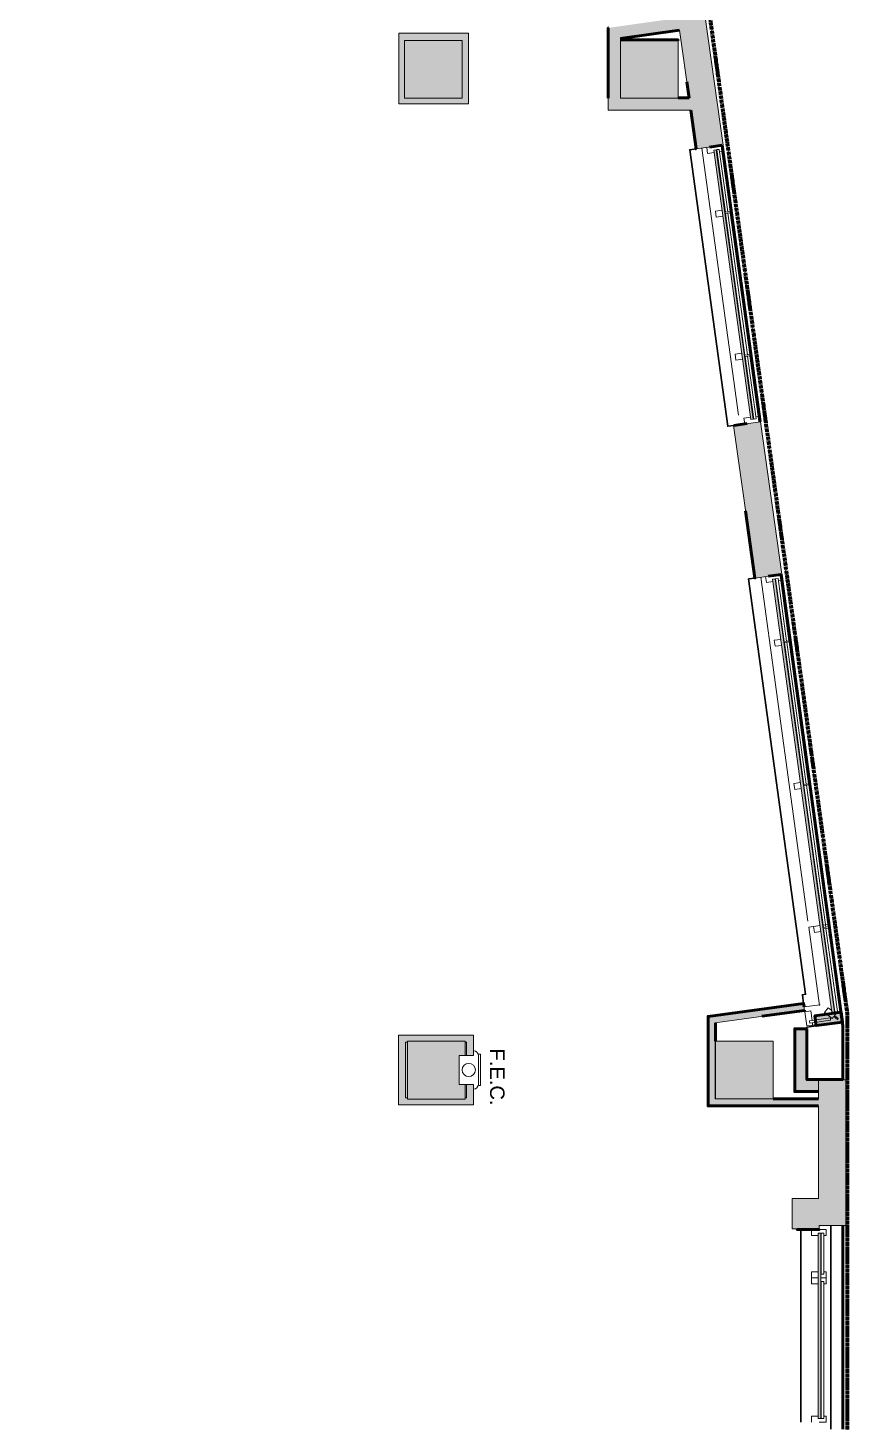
# Model space of a CAD drawing. Header units: inches. Extents: x 842 to 2180, y -10 to 1751.
# Drawn here: x 1840 to 2180, y 385 to 964 of the extents above; entities that cross this region are included whole.
import ezdxf

# ---------------------------------------------------------------- set-up
doc = ezdxf.new("R2010")
doc.units = ezdxf.units.IN
doc.header["$MEASUREMENT"] = 0
doc.linetypes.add('IMPORT-Orbis_BB$0$TI_Grid_E957150$0$PROPERTY _2_', pattern=[1.546875, 1.3125, -0.046875, 0.046875, -0.046875, 0.046875, -0.046875])
for name, color, linetype, lineweight in [('A-ANNO-NOTE', 131, 'Continuous', 13), ('A-GLAZ-CURT', 52, 'Continuous', 13), ('A-WALL-PATT', 111, 'Continuous', 13), ('I-WALL', 2, 'Continuous', 13), ('Orbis - Background_dwg', 8, 'Continuous', 9), ('Orbis_BB$0$A-Flor-Spcl', 7, 'Continuous', 9), ('Orbis_BB$0$A-Glaz-Assm', 250, 'Continuous', 20), ('Orbis_BB$0$A-Glaz-Assm-Blow', 10, 'Continuous', 13), ('Orbis_BB$0$A-Glaz-Assm-Glaz', 250, 'Continuous', 20), ('Orbis_BB$0$A-Wall-Exst', 7, 'Continuous', 9), ('Orbis_BB$0$TI_ARCH-02_E957150$0$A-Wall-Blow', 130, 'Continuous', 30), ('Orbis_BB$0$TI_Grid_E957150$0$C-Prop', 170, 'IMPORT-Orbis_BB$0$TI_Grid_E957150$0$PROPERTY _2_', 70), ('Orbis_BB$0$TI_Grid_E957150$0$S-02-COLS-CONC', 50, 'Continuous', 50), ('Orbis_BB$0$TI_Grid_E957150$0$S-04-COLS-CONC', 50, 'Continuous', 50), ('Orbis_BB$0$TI_Grid_E957150$0$S-05-COLS-CONC', 50, 'Continuous', 50), ('Orbis_BB$0$TI_Grid_E957150$0$S-06-COLS-CONC', 50, 'Continuous', 50), ('Orbis_BB$0$TI_Grid_E957150$0$S-07-COLS-CONC', 50, 'Continuous', 50), ('Orbis_BB$0$TI_Grid_E957150$0$S-08-COLS-CONC', 50, 'Continuous', 50), ('Orbis_BB$0$TI_Grid_E957150$0$S-09-COLS-CONC', 50, 'Continuous', 50), ('Orbis_BB$0$TI_Grid_E957150$0$S-11-COLS-CONC', 50, 'Continuous', 50), ('Orbis_BB$0$TI_Grid_E957150$0$S-12-COLS-CONC', 50, 'Continuous', 50), ('Orbis_BB$0$TI_Grid_E957150$0$S-12-COLS-CONC-PATT', 250, 'Continuous', 20), ('Orbis_BB$0$TI_Grid_E957150$0$S-P1-COLS-CONC', 50, 'Continuous', 50), ('Orbis_BB$0$TI_Grid_E957150$0$S-P2-WALL-CONC', 50, 'Continuous', 50), ('Orbis_BB$0$TI_Grid_E957150$0$S-P4-COLS-CONC', 50, 'Continuous', 50), ('Q-SPCQ', 91, 'Continuous', 13), ('S-COLS', 52, 'Continuous', 13)]:
    doc.layers.add(name, color=color, linetype=linetype, lineweight=lineweight)
doc.styles.add('Arial', font='arial.ttf', dxfattribs={"height": 6})

# ---------------------------------------------------------------- blocks, each defined once
blk = doc.blocks.new('Concrete-Rectangular-Column - 24 x 24-6914337-Level XX  DEMOLITION')
at = {"layer": 'S-COLS', "lineweight": 9}
blk.add_hatch(color=7, dxfattribs=at).paths.add_polyline_path([(-12, -9.46), (-12, -12), (-5.92, -12), (-5.92, -9.46), (6.08, -9.46), (6.08, -12), (12, -12), (12, 12), (-12, 12)], flags=0)
at = {"layer": 'S-COLS', "color": 8, "lineweight": 20}
for p, q in [((12, 12), (-12, 12)), ((-12, 12), (-12, -12)), ((12, -12), (12, 12)), ((-12, -12), (-5.92, -12)), ((6.08, -12), (12, -12))]:
    blk.add_line(p, q, dxfattribs=at)
blk = doc.blocks.new('Concrete-Rectangular-Column - 24 x 24-V1-Level XX  DEMOLITION')
at = {"layer": 'S-COLS', "lineweight": 9}
blk.add_hatch(color=7, dxfattribs=at).paths.add_polyline_path([(12, -12), (12, 12), (-12, 12), (-12, -12)], flags=0)
at = {"layer": 'S-COLS', "color": 8, "lineweight": 20}
for p, q in [((12, 12), (-12, 12)), ((-12, 12), (-12, -12)), ((12, -12), (12, 12)), ((-12, -12), (12, -12))]:
    blk.add_line(p, q, dxfattribs=at)
blk = doc.blocks.new('System Panel - Glazed-7329273-Level XX  DEMOLITION')
at = {"layer": 'A-GLAZ-CURT', "lineweight": 9}
blk.add_hatch(color=7, dxfattribs=at).paths.add_polyline_path([(56.5, -1.75), (56.5, -0.75), (-56.5, -0.75), (-56.5, -1.75), (-29.36, -1.75)], flags=0)
at = {"layer": 'A-GLAZ-CURT', "color": 8, "lineweight": 20}
for p, q in [((56.5, -0.75), (-56.5, -0.75)), ((-56.5, -0.75), (-56.5, -1.75)), ((-56.5, -1.75), (56.5, -1.75)), ((56.5, -1.75), (56.5, -0.75))]:
    blk.add_line(p, q, dxfattribs=at)
blk = doc.blocks.new('System Panel - Glazed-7329274-Level XX  DEMOLITION')
at = {"layer": 'A-GLAZ-CURT', "lineweight": 9}
blk.add_hatch(color=7, dxfattribs=at).paths.add_polyline_path([(90.81, -1.75), (90.81, -0.75), (-90.81, -0.75), (-90.81, -1.75), (1.22, -1.75)], flags=0)
at = {"layer": 'A-GLAZ-CURT', "color": 8, "lineweight": 20}
for p, q in [((90.81, -0.75), (-90.81, -0.75)), ((-90.81, -0.75), (-90.81, -1.75)), ((-90.81, -1.75), (90.81, -1.75)), ((90.81, -1.75), (90.81, -0.75))]:
    blk.add_line(p, q, dxfattribs=at)
blk = doc.blocks.new('System Panel - Glazed-7329275-Level XX  DEMOLITION')
at = {"layer": 'A-GLAZ-CURT', "lineweight": 9}
blk.add_hatch(color=7, dxfattribs=at).paths.add_polyline_path([(38.5, -1.375), (38.5, -0.75), (-38.5, -0.75), (-38.5, -1.75), (38.5, -1.75)], flags=0)
at = {"layer": 'A-GLAZ-CURT', "color": 8, "lineweight": 20}
for p, q in [((38.5, -0.75), (-38.5, -0.75)), ((-38.5, -0.75), (-38.5, -1.75)), ((-38.5, -1.75), (38.5, -1.75)), ((38.5, -1.75), (38.5, -0.75))]:
    blk.add_line(p, q, dxfattribs=at)
blk = doc.blocks.new('A-Recessed_Fire_Extinguisher_Cabinet - A-Recessed_Fire_Extinguisher_Cabinet-7329192-Level XX  DEMOLITION')
at = {"layer": 'Q-SPCQ', "lineweight": 9}
for p, q in [((6, 46.9375), (-6, 46.9375)), ((-8, 44.9375), (-6, 44.9375)), ((-6, 44.9375), (-6, 38.9375)), ((6, 38.9375), (6, 44.9375)), ((6, 44.9375), (8, 44.9375)), ((-6, 38.9375), (6, 38.9375))]:
    blk.add_line(p, q, dxfattribs=at)
for centre, radius, start, end in [((-6, 44.9375), 2, 90, 180), ((6, 44.9375), 2, 360, 90), ((0, 42.9375), 2.75, 0, 180), ((0, 42.9375), 2.75, 180, 360)]:
    blk.add_arc(centre, radius, start, end, dxfattribs=at)
blk = doc.blocks.new('Orbis - Background_dwg__U32-7347713-Level XX  DEMOLITION')
at = {"layer": 'Orbis_BB$0$TI_Grid_E957150$0$S-12-COLS-CONC-PATT', "lineweight": 50}
blk.add_hatch(color=50, dxfattribs=at).paths.add_polyline_path([(12816.95, 1764.71), (12818.16, 1764.71), (12818.16, 1764.91), (12794.27, 1764.89), (12794.27, 1764.71), (12808.59, 1764.71)], flags=0)
at = {"layer": 'Orbis_BB$0$TI_Grid_E957150$0$S-12-COLS-CONC', "flags": 128}
blk.add_lwpolyline([(12794.27, 1764.91), (12818.16, 1764.91), (12818.16, 1764.71)], dxfattribs=at)
blk = doc.blocks.new('Orbis - Background_dwg__U47-7347728-Level XX  DEMOLITION')
at = {"layer": 'Orbis_BB$0$TI_Grid_E957150$0$S-12-COLS-CONC-PATT', "lineweight": 50}
blk.add_hatch(color=50, dxfattribs=at).paths.add_polyline_path([(12704.97, 1325.28), (12705.76, 1326.07), (12705.76, 1348.47), (12704.97, 1348.47)], flags=0)
blk = doc.blocks.new('Orbis - Background_dwg_Orbis_BB-7347761-Level XX  DEMOLITION')
at = {"layer": 'Orbis_BB$0$A-Wall-Exst'}
h = blk.add_hatch(color=256, dxfattribs=at)
h.paths.add_polyline_path([(12825.64, 1719.65), (12825.73, 1719.67), (12823.48, 1735.4), (12825.43, 1721.14)], flags=0)
h.paths.add_polyline_path([(12801.21, 1897.99), (12801.3, 1898), (12797.38, 1925.91), (12800.49, 1903.21)], flags=0)
h.paths.add_polyline_path([(12787.64, 2077.81), (12787.68, 2077.81), (12768.69, 2216.41), (12711.66, 2216.41), (12711.66, 2215.91), (12768.73, 2215.91), (12787.64, 2077.81)], flags=0)
h.paths.add_polyline_path([(12311.71, 2096.91), (12333.85, 2096.91), (12333.85, 2097.29), (12228.66, 2097.29), (12228.66, 2096.91), (12240.04, 2096.91)], flags=0)
h.paths.add_polyline_path([(12347.7, 2096.91), (12372.66, 2096.91), (12372.66, 2097.29), (12337.6, 2097.29), (12337.6, 2096.91)], flags=0)
h.paths.add_polyline_path([(12372.66, 2102.54), (12372.66, 2128.91), (12368.66, 2128.91), (12368.66, 2127.21), (12371.6, 2127.21), (12371.6, 2103.21), (12368.66, 2103.21), (12368.66, 2102.54), (12371.86, 2102.54)], flags=0)
h.paths.add_polyline_path([(12356.54, 2130.91), (12356.66, 2130.91), (12356.66, 2188.41), (12356.54, 2188.41), (12356.54, 2169.47)], flags=0)
h.paths.add_polyline_path([(12352.79, 2130.91), (12352.79, 2191.85), (12352.66, 2191.85), (12352.66, 2130.91)], flags=0)
h.paths.add_polyline_path([(12376.58, 2188.41), (12384.66, 2188.41), (12384.66, 2204.41), (12569.79, 2204.41), (12569.79, 2204.66), (12384.54, 2204.66), (12384.54, 2188.41), (12376.58, 2188.41)], flags=0)
h.paths.add_polyline_path([(11972.66, 2189.41), (11997.66, 2189.41), (11997.66, 2189.54), (11968.79, 2189.54), (11968.79, 2204.79), (11934.54, 2204.79), (11934.54, 2204.41), (11968.66, 2204.41), (11968.66, 2189.41), (11972.54, 2189.41)], flags=0)
h.paths.add_polyline_path([(12024.66, 2189.41), (12024.66, 2189.54), (12020.79, 2189.54), (12020.79, 2189.41), (12024.54, 2189.41)], flags=0)
h.paths.add_polyline_path([(12711.79, 2189.41), (12715.66, 2189.41), (12715.66, 2204.66), (12715.54, 2204.66), (12715.49, 2189.54), (12659.79, 2189.54), (12659.79, 2204.66), (12573.54, 2204.66), (12573.54, 2204.41), (12659.66, 2204.41), (12659.66, 2189.41), (12711.66, 2189.41)], flags=0)
h.paths.add_polyline_path([(12376.58, 2192.16), (12380.79, 2192.16), (12380.79, 2204.66), (12380.66, 2204.66), (12380.66, 2192.41), (12368.66, 2192.41), (12368.66, 2192.16), (12372.83, 2192.16)], flags=0)
h.paths.add_polyline_path([(12663.54, 2193.29), (12687.66, 2193.29), (12687.66, 2193.41), (12663.66, 2193.41), (12663.66, 2204.66), (12663.54, 2204.66), (12663.54, 2193.29)], flags=0)
h.paths.add_polyline_path([(12711.66, 2193.29), (12711.79, 2193.29), (12711.79, 2204.66), (12711.66, 2204.64), (12711.66, 2193.41)], flags=0)
h.paths.add_polyline_path([(11974.14, 2193.29), (11984.66, 2193.29), (11984.66, 2193.41), (11972.66, 2193.41), (11972.66, 2204.79), (11972.54, 2204.79), (11972.54, 2193.29), (11973.4, 2193.29)], flags=0)
h.paths.add_polyline_path([(11868.29, 2204.41), (11930.79, 2204.41), (11930.79, 2204.79), (11857.04, 2204.79), (11857.04, 2204.41), (11861.69, 2204.41)], flags=0)
h.paths.add_polyline_path([(11648.74, 2223.92), (11648.79, 2223.92), (11648.79, 2224.29), (11640.58, 2224.29), (11640.58, 2223.92), (11645.35, 2223.92)], flags=0)
h.paths.add_polyline_path([(11636.66, 2223.92), (11636.83, 2223.92), (11636.83, 2224.29), (11636.66, 2224.29)], flags=0)
h.paths.add_polyline_path([(11640.66, 2235.54), (11640.66, 2242.91), (11624.66, 2242.91), (11624.66, 2244.31), (11622.05, 2244.31), (11622.05, 2274.31), (11624.66, 2274.31), (11624.66, 2274.91), (11640.66, 2274.91), (11640.66, 2284.42), (11636.66, 2284.42), (11636.66, 2278.91), (11620.66, 2278.91), (11620.66, 2238.91), (11636.66, 2238.91), (11636.66, 2235.54), (11636.83, 2235.54), (11636.84, 2239.09), (11640.58, 2239.09), (11640.58, 2235.54)], flags=0)
blk.add_hatch(color=256, dxfattribs=at).paths.add_polyline_path([(12850.06, 1541.32), (12850.16, 1541.33), (12846.24, 1569.24), (12849.35, 1546.54)], flags=0)
h = blk.add_hatch(color=256, dxfattribs=at)
h.paths.add_polyline_path([(12875.16, 1270.54), (12876.66, 1270.54), (12876.66, 1270.83), (12867.66, 1270.83), (12867.66, 1270.54)], flags=0)
h.paths.add_polyline_path([(12872.4, 1321.91), (12876.54, 1321.91), (12876.54, 1321.97), (12830.7, 1321.97), (12830.7, 1358.94), (12870.31, 1364.51), (12870.3, 1364.57), (12830.66, 1359.14), (12830.7, 1321.91), (12865.54, 1321.91)], flags=0)
h.paths.add_polyline_path([(12857.66, 1324.84), (12876.54, 1324.84), (12876.54, 1324.91), (12833.66, 1324.93), (12833.66, 1356.45), (12833.58, 1356.44), (12833.59, 1324.84), (12834.64, 1324.84)], flags=0)
h.paths.add_polyline_path([(12866.66, 1327.91), (12876.54, 1327.91), (12876.54, 1332.83), (12886.66, 1332.83), (12886.66, 1332.91), (12871.66, 1332.91), (12871.66, 1353.98), (12866.66, 1353.98), (12866.66, 1332.83)], flags=0)
h.paths.add_polyline_path([(12875.54, 1355.32), (12886.44, 1356.81), (12885.88, 1360.89), (12874.98, 1359.4), (12875.34, 1356.81)], flags=0)
h.paths.add_polyline_path([(12852.98, 1359.17), (12870.71, 1361.62), (12870.7, 1361.66), (12857.45, 1359.8)], flags=0)
h = blk.add_hatch(color=256, dxfattribs=at)
h.paths.add_polyline_path([(12728.68, 1086.91), (12731.18, 1086.91), (12731.18, 1087.03), (12702.18, 1087.03), (12702.18, 1086.91), (12728.48, 1086.91)], flags=0)
h.paths.add_polyline_path([(12718.66, 1089.9), (12728.48, 1089.9), (12728.48, 1091.91), (12704.86, 1091.91), (12704.86, 1089.9), (12714.66, 1089.9)], flags=0)
h.paths.add_polyline_path([(12704.86, 1121.91), (12728.48, 1121.91), (12728.48, 1123.03), (12704.86, 1123.03), (12704.86, 1122.91)], flags=0)
h.paths.add_polyline_path([(12730.35, 1325.28), (12730.35, 1330.88), (12729.76, 1330.88), (12729.76, 1325.28)], flags=0)
h.paths.add_polyline_path([(12705.76, 1325.28), (12705.76, 1326.07), (12704.97, 1325.28), (12705.24, 1325.28)], flags=0)
h.paths.add_polyline_path([(12730.35, 1342.88), (12730.35, 1348.47), (12729.76, 1348.47), (12729.76, 1342.88)], flags=0)
h.paths.add_polyline_path([(12730.35, 1351.35), (12733.16, 1351.35), (12733.16, 1351.41), (12702.16, 1351.41), (12702.16, 1351.35), (12729.76, 1351.35)], flags=0)
at = {"layer": 'Orbis_BB$0$A-Flor-Spcl', "flags": 128}
blk.add_lwpolyline([(12735.15, 1343.41), (12736.16, 1343.41), (12736.16, 1330.41), (12735.16, 1330.41)], dxfattribs=at)
at = {"layer": 'Orbis_BB$0$A-Glaz-Assm'}
for p, q in [((12836.45, 1694.13), (12833.72, 1693.76)), ((12844.59, 1634.69), (12841.87, 1634.32)), ((12845.84, 1605.34), (12846.83, 1605.47)), ((12860.88, 1515.8), (12858.15, 1515.43)), ((12869.02, 1456.35), (12866.3, 1455.98)), ((12877.16, 1396.91), (12874.44, 1396.54)), ((12874.78, 1394.06), (12877.5, 1394.43)), ((12881.99, 1361.64), (12880.55, 1362.73)), ((12873.66, 1250.54), (12876.41, 1250.54)), ((12876.41, 1250.54), (12873.66, 1250.54))]:
    blk.add_line(p, q, dxfattribs=at)
at = {"layer": 'Orbis_BB$0$A-Glaz-Assm', "flags": 128}
for points in [[(12834.15, 1718.29), (12834.4, 1718.33), (12834.26, 1719.32), (12835.25, 1719.45), (12835.39, 1718.46), (12836.38, 1718.6), (12836.04, 1721.08), (12831.2, 1720.41)], [(12830.09, 1720.26), (12830.43, 1717.79), (12833.16, 1718.16)], [(12833.72, 1693.76), (12834.06, 1691.28), (12836.79, 1691.66)], [(12837.78, 1691.79), (12838.03, 1691.83), (12837.89, 1692.82), (12839.87, 1693.09), (12839.8, 1693.58), (12837.82, 1693.31), (12837.69, 1694.3), (12837.44, 1694.27)], [(12841.87, 1634.32), (12842.21, 1631.84), (12844.93, 1632.21)], [(12845.92, 1632.35), (12846.17, 1632.38), (12846.03, 1633.37), (12848.02, 1633.64), (12847.95, 1634.14), (12845.97, 1633.87), (12845.83, 1634.86), (12845.58, 1634.82)], [(12848.22, 1608.19), (12845.5, 1607.81), (12845.84, 1605.34)], [(12851.78, 1606.17), (12851.44, 1608.63), (12850.45, 1608.49), (12850.59, 1607.5), (12849.6, 1607.36), (12849.46, 1608.36), (12849.21, 1608.32)], [(12854.52, 1541.92), (12854.86, 1539.45), (12857.59, 1539.82)], [(12858.58, 1539.96), (12858.82, 1539.99), (12858.69, 1540.98), (12859.68, 1541.12), (12859.82, 1540.13), (12860.81, 1540.27), (12860.47, 1542.74), (12855.62, 1542.08)], [(12858.15, 1515.43), (12858.49, 1512.95), (12861.22, 1513.32)], [(12862.21, 1513.46), (12862.46, 1513.49), (12862.32, 1514.48), (12864.3, 1514.75), (12864.23, 1515.25), (12862.25, 1514.98), (12862.12, 1515.97), (12861.87, 1515.93)], [(12866.3, 1455.98), (12866.64, 1453.5), (12869.36, 1453.88)], [(12870.35, 1454.01), (12870.6, 1454.05), (12870.46, 1455.04), (12872.44, 1455.31), (12872.38, 1455.8), (12870.39, 1455.53), (12870.26, 1456.52), (12870.01, 1456.49)], [(12877.16, 1396.91), (12874.44, 1396.54), (12874.78, 1394.06)], [(12874.44, 1396.54), (12874.78, 1394.06), (12877.5, 1394.43)], [(12878.49, 1394.57), (12878.74, 1394.6), (12878.61, 1395.59), (12880.59, 1395.86), (12880.52, 1396.36), (12878.54, 1396.09), (12878.4, 1397.08), (12878.15, 1397.04)], [(12878.49, 1394.57), (12878.74, 1394.6), (12878.61, 1395.59), (12880.59, 1395.86), (12880.52, 1396.36), (12878.54, 1396.09), (12878.4, 1397.08), (12878.15, 1397.04)], [(12881.99, 1361.65), (12880.56, 1362.74), (12879.04, 1360.75)], [(12880.55, 1362.73), (12879.04, 1360.74), (12882.23, 1358.32), (12882.83, 1359.12), (12884.42, 1357.91), (12884.73, 1358.31), (12883.13, 1359.52), (12883.74, 1360.32), (12882.86, 1360.98)], [(12879.04, 1360.75), (12882.23, 1358.33), (12882.83, 1359.13), (12884.43, 1357.92), (12884.73, 1358.32), (12883.14, 1359.53), (12883.74, 1360.32), (12882.87, 1360.98)], [(12873.66, 1270.54), (12873.66, 1268.04), (12876.41, 1268.04)], [(12877.41, 1268.04), (12877.66, 1268.04), (12877.66, 1269.04), (12878.66, 1269.04), (12878.66, 1268.04), (12879.66, 1268.04), (12879.66, 1270.54), (12873.66, 1270.54)], [(12876.41, 1253.04), (12873.66, 1253.04), (12873.66, 1250.54), (12873.66, 1248.04), (12876.41, 1248.04)], [(12877.41, 1250.54), (12879.66, 1250.54), (12879.66, 1253.04), (12878.66, 1253.04), (12878.66, 1252.04), (12877.66, 1252.04), (12877.66, 1253.04), (12877.41, 1253.04)], [(12877.41, 1248.04), (12877.66, 1248.04), (12877.66, 1249.04), (12878.66, 1249.04), (12878.66, 1248.04), (12879.66, 1248.04), (12879.66, 1250.54), (12877.41, 1250.54)], [(12876.41, 1193.04), (12873.66, 1193.04), (12873.66, 1190.54)], [(12876.79, 1190.54), (12879.66, 1190.54), (12879.66, 1193.04), (12878.66, 1193.04), (12878.66, 1192.04), (12877.66, 1192.04), (12877.66, 1193.04), (12877.41, 1193.04)]]:
    blk.add_lwpolyline(points, dxfattribs=at)
blk.add_lwpolyline([(12870.78, 1361.1), (12871.59, 1355.16), (12874.07, 1355.5), (12873.94, 1356.49), (12872.94, 1356.35), (12872.81, 1357.34), (12873.8, 1357.48), (12873.26, 1361.44)], close=True, dxfattribs=at)
at = {"layer": 'Orbis_BB$0$A-Glaz-Assm-Blow'}
for p, q in [((12828.11, 1719.98), (12843.31, 1609.03)), ((12839.8, 1693.58), (12836.38, 1718.6)), ((12847.95, 1634.14), (12839.87, 1693.09)), ((12851.44, 1608.63), (12848.02, 1633.64)), ((12852.54, 1541.65), (12872.12, 1398.74)), ((12864.23, 1515.25), (12860.81, 1540.27)), ((12872.38, 1455.8), (12864.3, 1514.75)), ((12877.13, 1363.99), (12870.51, 1363.08)), ((12870.7, 1361.66), (12870.78, 1361.1)), ((12874.07, 1355.5), (12886.15, 1357.15))]:
    blk.add_line(p, q, dxfattribs=at)
at = {"layer": 'Orbis_BB$0$A-Glaz-Assm-Blow', "flags": 128}
for points in [[(12878.4, 1397.08), (12880.38, 1397.35), (12880.52, 1396.36), (12872.44, 1455.31)], [(12874.44, 1396.54), (12872.46, 1396.26), (12876.92, 1363.7)], [(12881.13, 1391.9), (12880.59, 1395.86), (12885.93, 1356.86)]]:
    blk.add_lwpolyline(points, dxfattribs=at)
at = {"layer": 'Orbis_BB$0$A-Glaz-Assm-Glaz', "flags": 128}
for points in [[(12834.26, 1719.32), (12837.82, 1693.31), (12838.81, 1693.45), (12835.25, 1719.45)], [(12837.89, 1692.82), (12845.97, 1633.87), (12846.96, 1634), (12838.88, 1692.95)], [(12846.03, 1633.37), (12849.6, 1607.36), (12850.59, 1607.5), (12847.02, 1633.51)], [(12858.69, 1540.98), (12862.25, 1514.98), (12863.24, 1515.11), (12859.68, 1541.12)], [(12862.32, 1514.48), (12870.39, 1455.53), (12871.39, 1455.67), (12863.31, 1514.62)], [(12870.46, 1455.04), (12878.54, 1396.09), (12879.53, 1396.22), (12871.45, 1455.17)], [(12878.61, 1395.59), (12883.34, 1361.05), (12884.33, 1361.18), (12879.6, 1395.73)], [(12881.42, 1358.52), (12872.81, 1357.34), (12872.94, 1356.35), (12881.55, 1357.53)], [(12877.66, 1269.04), (12877.66, 1252.04), (12878.66, 1252.04), (12878.66, 1269.04)], [(12877.66, 1249.04), (12877.66, 1192.04), (12878.66, 1192.04), (12878.66, 1249.04)]]:
    blk.add_lwpolyline(points, close=True, dxfattribs=at)
at = {"layer": 'Orbis_BB$0$A-Wall-Exst', "color": 50, "lineweight": 50}
for p, q in [((12794.27, 1765.55), (12818.81, 1768.91)), ((12821.81, 1747.57), (12822.75, 1740.71)), ((12822.75, 1740.91), (12818.27, 1740.91)), ((12831.2, 1720.41), (12836.53, 1721.14)), ((12846.83, 1605.47), (12841.38, 1604.72)), ((12855.62, 1542.08), (12860.96, 1542.81)), ((12833.66, 1348.91), (12833.66, 1356.46)), ((12876.54, 1324.91), (12857.66, 1324.91))]:
    blk.add_line(p, q, dxfattribs=at)
at = {"layer": 'Orbis_BB$0$A-Wall-Exst', "color": 50, "lineweight": 50, "flags": 128}
for points in [[(12789.27, 1769.91), (12789.16, 1769.9), (12789.16, 1740.71)], [(12823.44, 1735.71), (12825.64, 1719.65), (12825.73, 1719.67)], [(12846.24, 1569.24), (12850.06, 1541.32), (12850.16, 1541.33)], [(12870.51, 1363.08), (12870.3, 1364.57), (12830.66, 1359.14), (12830.66, 1321.91), (12876.54, 1321.91)], [(12852.98, 1359.17), (12870.71, 1361.6), (12870.7, 1361.66)], [(12871.66, 1353.98), (12866.66, 1353.98), (12866.66, 1327.91), (12876.54, 1327.91)], [(12886.66, 1332.83), (12886.66, 1332.91), (12871.66, 1332.91), (12871.66, 1353.98)], [(12867.66, 1270.83), (12867.66, 1270.54), (12876.66, 1270.54), (12876.66, 1270.83)]]:
    blk.add_lwpolyline(points, dxfattribs=at)
blk.add_lwpolyline([(12886.44, 1356.81), (12885.88, 1360.89), (12874.98, 1359.4), (12875.54, 1355.32)], close=True, dxfattribs=at)
at = {"layer": 'Orbis_BB$0$A-Wall-Exst', "flags": 128}
blk.add_lwpolyline([(12702.16, 1351.35), (12702.16, 1351.41), (12733.16, 1351.41), (12733.16, 1351.34)], dxfattribs=at)
at = {"layer": 'Orbis_BB$0$TI_ARCH-02_E957150$0$A-Wall-Blow'}
for p, q in [((12852.27, 1606.24), (12836.53, 1721.16)), ((12869.16, 1270.54), (12869.16, 1190.54)), ((12881.66, 1187.66), (12881.66, 1272.2)), ((12886.66, 1272.2), (12886.66, 1187.66))]:
    blk.add_line(p, q, dxfattribs=at)
at = {"layer": 'Orbis_BB$0$TI_ARCH-02_E957150$0$A-Wall-Blow', "flags": 128}
for points in [[(12841.38, 1604.72), (12838.78, 1604.37), (12823.03, 1719.3), (12825.64, 1719.65)], [(12870.3, 1364.57), (12869.81, 1368.16), (12871.11, 1368.34), (12847.46, 1540.96), (12850.06, 1541.32)], [(12886.66, 1332.83), (12886.66, 1332.91), (12871.66, 1332.91), (12871.66, 1354.66), (12886.46, 1356.69), (12860.96, 1542.83)]]:
    blk.add_lwpolyline(points, dxfattribs=at)
at = {"layer": 'Orbis_BB$0$TI_Grid_E957150$0$C-Prop', "flags": 128}
blk.add_lwpolyline([(12850.26, 2047.16), (12794.32, 2047.16), (12793.88, 2046.62), (12888.38, 1360.4), (12888.38, 796.17), (11550.5, 796.17)], dxfattribs=at)
at = {"layer": 'Orbis_BB$0$TI_Grid_E957150$0$S-02-COLS-CONC'}
for p, q in [((12818.16, 1764.91), (12794.27, 1764.91)), ((12818.16, 1764.71), (12818.16, 1764.91))]:
    blk.add_line(p, q, dxfattribs=at)
at = {"layer": 'Orbis_BB$0$TI_Grid_E957150$0$S-04-COLS-CONC'}
for p, q in [((12818.16, 1764.91), (12794.27, 1764.91)), ((12818.16, 1764.71), (12818.16, 1764.91))]:
    blk.add_line(p, q, dxfattribs=at)
at = {"layer": 'Orbis_BB$0$TI_Grid_E957150$0$S-05-COLS-CONC', "flags": 128}
blk.add_lwpolyline([(12794.27, 1764.91), (12818.16, 1764.91), (12818.16, 1764.71)], dxfattribs=at)
at = {"layer": 'Orbis_BB$0$TI_Grid_E957150$0$S-06-COLS-CONC'}
for p, q in [((12818.16, 1764.91), (12794.27, 1764.91)), ((12818.16, 1764.71), (12818.16, 1764.91))]:
    blk.add_line(p, q, dxfattribs=at)
at = {"layer": 'Orbis_BB$0$TI_Grid_E957150$0$S-07-COLS-CONC', "flags": 128}
blk.add_lwpolyline([(12794.27, 1764.91), (12818.16, 1764.91), (12818.16, 1764.71)], dxfattribs=at)
at = {"layer": 'Orbis_BB$0$TI_Grid_E957150$0$S-08-COLS-CONC'}
for p, q in [((12818.16, 1764.91), (12794.27, 1764.91)), ((12818.16, 1764.71), (12818.16, 1764.91))]:
    blk.add_line(p, q, dxfattribs=at)
at = {"layer": 'Orbis_BB$0$TI_Grid_E957150$0$S-09-COLS-CONC', "flags": 128}
blk.add_lwpolyline([(12794.27, 1764.91), (12818.16, 1764.91), (12818.16, 1764.71)], dxfattribs=at)
at = {"layer": 'Orbis_BB$0$TI_Grid_E957150$0$S-11-COLS-CONC', "flags": 128}
blk.add_lwpolyline([(12794.27, 1764.91), (12818.16, 1764.91), (12818.16, 1764.71)], dxfattribs=at)
at = {"layer": 'Orbis_BB$0$TI_Grid_E957150$0$S-P1-COLS-CONC'}
for p, q in [((12818.16, 1764.91), (12794.27, 1764.91)), ((12818.16, 1764.71), (12818.16, 1764.91))]:
    blk.add_line(p, q, dxfattribs=at)
at = {"layer": 'Orbis_BB$0$TI_Grid_E957150$0$S-P2-WALL-CONC'}
for p, q in [((12836.53, 1721.16), (12852.27, 1606.24)), ((12886.66, 1272.2), (12886.66, 1187.66))]:
    blk.add_line(p, q, dxfattribs=at)
at = {"layer": 'Orbis_BB$0$TI_Grid_E957150$0$S-P2-WALL-CONC', "flags": 128}
blk.add_lwpolyline([(12860.96, 1542.83), (12886.66, 1355.2), (12886.66, 1332.83)], dxfattribs=at)
at = {"layer": 'Orbis_BB$0$TI_Grid_E957150$0$S-P4-COLS-CONC'}
for p, q in [((12818.16, 1764.91), (12794.27, 1764.91)), ((12818.16, 1764.71), (12818.16, 1764.91))]:
    blk.add_line(p, q, dxfattribs=at)
for name in ['Orbis - Background_dwg__U32-7347713-Level XX  DEMOLITION', 'Orbis - Background_dwg__U47-7347728-Level XX  DEMOLITION']:
    blk.add_blockref(name, (0, 0))
blk = doc.blocks.new('Orbis - Background_dwg-7329766-Level XX  DEMOLITION')
blk.add_blockref('Orbis - Background_dwg_Orbis_BB-7347761-Level XX  DEMOLITION', (-10708.29, -805.94))

msp = doc.modelspace()

# ---------------------------------------------------------------- hatches: boundary and pattern name
at = {"layer": 'A-WALL-PATT', "lineweight": 9}
for points in [[(2117.44, 913.71), (2128.58, 915.28), (2119.68, 978.65), (2108.54, 977.09), (2117.22, 915.28)], [(2080.98, 958.95), (2110.5, 963.1), (2109.81, 968.05), (2080.98, 964), (2080.98, 959.65)], [(2020.25, 958.77), (2022.88, 958.77), (2022.88, 961.77), (1993.87, 961.77), (1993.87, 958.77), (2019.88, 958.77)], [(1996.25, 935.47), (1996.25, 958.77), (1993.87, 958.77), (1993.87, 935.47)], [(2022.88, 935.47), (2022.88, 958.77), (2020.25, 958.77), (2020.25, 935.47)], [(2080.98, 934.77), (2085.98, 934.77), (2085.98, 959.65), (2080.98, 958.95), (2080.98, 935.63)], [(1996.25, 932.47), (2022.88, 932.47), (2022.88, 935.47), (2020.25, 935.47), (2020.25, 934.77), (1996.25, 934.77), (1996.25, 935.47), (1993.87, 935.47), (1993.87, 932.47)], [(2114.48, 929.77), (2115.19, 929.77), (2114.48, 934.77), (2080.87, 934.77), (2080.87, 929.77), (2110.5, 929.77)], [(2141.87, 735.37), (2153.01, 736.94), (2144.11, 800.32), (2132.97, 798.75), (2141.06, 741.18)], [(2122.41, 550.1), (2162.42, 555.72), (2162.02, 558.57), (2122.41, 553), (2122.41, 550.5)], [(2122.41, 516.03), (2125.28, 516.03), (2125.28, 550.5), (2122.41, 550.1), (2122.41, 532.96)], [(2021.47, 542.54), (2024.93, 542.54), (2024.93, 545.41), (1993.81, 545.41), (1993.81, 542.54), (1997.47, 542.54), (1997.47, 542.86), (2021.47, 542.86)], [(1993.81, 519.35), (1996.68, 519.35), (1996.68, 542.54), (1993.81, 542.54), (1993.81, 519.67)], [(2168.25, 477.52), (2179.5, 477.52), (2179.5, 526.89), (2168.25, 526.89), (2168.25, 516.03)], [(2021.47, 516.47), (2022.06, 516.47), (2022.06, 519.35), (2021.47, 519.35), (2021.47, 518.86), (1997.47, 518.86), (1997.47, 519.35), (1993.81, 519.35), (1993.81, 516.47), (1997.47, 516.47)], [(2125.28, 516.03), (2168.25, 516.03), (2168.25, 518.91), (2125.28, 518.91)], [(2168.25, 466.27), (2179.5, 466.27), (2179.5, 477.52), (2157.25, 477.52), (2157.25, 466.27)], [(2157.25, 464.89), (2168.5, 464.89), (2168.5, 466.27), (2157.25, 466.27)]]:
    msp.add_hatch(color=7, dxfattribs=at).paths.add_polyline_path(points, flags=0)
h = msp.add_hatch(color=7, dxfattribs=at)
h.paths.add_polyline_path([(2024.93, 516.47), (2024.93, 524.94), (2022.06, 524.94), (2022.06, 516.47)], flags=0)
h.paths.add_polyline_path([(2022.06, 536.94), (2024.93, 536.94), (2024.93, 542.54), (2022.06, 542.54)], flags=0)

# ---------------------------------------------------------------- linework, layer by layer
at = {"layer": 'I-WALL', "color": 8, "lineweight": 20}
for p, q in [((2128.58, 915.28), (2119.68, 978.65)), ((2080.98, 964), (2080.98, 934.77)), ((2085.98, 959.65), (2110.5, 963.1)), ((2110.5, 963.1), (2114.48, 934.77)), ((2022.88, 961.77), (1993.87, 961.77)), ((1993.87, 961.77), (1993.87, 932.47)), ((2022.88, 932.47), (2022.88, 961.77)), ((2085.98, 958.77), (2085.98, 959.65)), ((2080.98, 934.77), (2080.87, 934.77)), ((2080.87, 934.77), (2080.87, 929.77)), ((2114.48, 934.77), (2109.98, 934.77)), ((1993.87, 932.47), (2022.88, 932.47)), ((2080.87, 929.77), (2115.19, 929.77)), ((2115.19, 929.77), (2117.44, 913.71)), ((2117.44, 913.71), (2128.58, 915.28)), ((2144.11, 800.32), (2132.97, 798.75)), ((2153.01, 736.94), (2144.11, 800.32)), ((2132.97, 798.75), (2141.87, 735.37)), ((2141.87, 735.37), (2153.01, 736.94)), ((2162.02, 558.57), (2122.41, 553)), ((2162.42, 555.72), (2162.02, 558.57)), ((2122.41, 553), (2122.41, 516.03)), ((2125.28, 550.5), (2162.42, 555.72)), ((2125.28, 518.91), (2125.28, 550.5)), ((2024.93, 545.41), (1993.81, 545.41)), ((1993.81, 545.41), (1993.81, 516.47)), ((2024.93, 538.94), (2024.93, 545.41)), ((1996.68, 542.54), (1997.47, 542.54)), ((1996.68, 519.35), (1996.68, 542.54)), ((2021.47, 542.54), (2022.06, 542.54)), ((2022.06, 542.54), (2022.06, 536.94)), ((2022.06, 524.94), (2022.06, 519.35)), ((2024.93, 516.47), (2024.93, 522.94)), ((2168.25, 526.89), (2168.25, 518.91)), ((2179.5, 526.89), (2168.25, 526.89)), ((2179.5, 466.27), (2179.5, 526.89)), ((1993.81, 516.47), (2024.93, 516.47)), ((1997.47, 519.35), (1996.68, 519.35)), ((2022.06, 519.35), (2021.47, 519.35)), ((2122.41, 516.03), (2168.25, 516.03)), ((2168.25, 518.91), (2125.28, 518.91)), ((2168.25, 516.03), (2168.25, 477.52)), ((2168.25, 477.52), (2157.25, 477.52)), ((2157.25, 477.52), (2157.25, 464.89)), ((2157.25, 464.89), (2168.5, 464.89)), ((2168.5, 466.27), (2179.5, 466.27)), ((2168.5, 464.89), (2168.5, 466.27))]:
    msp.add_line(p, q, dxfattribs=at)

# ---------------------------------------------------------------- block references
at = {"layer": 'A-GLAZ-CURT', "lineweight": 9}
for name, p, rotation in [('System Panel - Glazed-7329273-Level XX  DEMOLITION', (2134.13, 857.47), 277.8000000000434), ('System Panel - Glazed-7329274-Level XX  DEMOLITION', (2163.22, 645.15), 277.8000000000437), ('System Panel - Glazed-7329275-Level XX  DEMOLITION', (2169.87, 424.6), 270)]:
    msp.add_blockref(name, p, dxfattribs=dict(at, rotation=rotation))
at = {"layer": 'Orbis - Background_dwg', "color": 7}
msp.add_blockref('Orbis - Background_dwg-7329766-Level XX  DEMOLITION', (0, 0), dxfattribs=at)
at = {"layer": 'Q-SPCQ', "lineweight": 9, "rotation": 270}
msp.add_blockref('A-Recessed_Fire_Extinguisher_Cabinet - A-Recessed_Fire_Extinguisher_Cabinet-7329192-Level XX  DEMOLITION', (1980, 530.94), dxfattribs=at)
at = {"layer": 'S-COLS', "lineweight": 9}
for p in [(2008.25, 946.77), (2097.98, 946.77), (2137.37, 530.97)]:
    msp.add_blockref('Concrete-Rectangular-Column - 24 x 24-V1-Level XX  DEMOLITION', p, dxfattribs=at)
at = {"layer": 'S-COLS', "lineweight": 9, "rotation": 89.9999999999999}
msp.add_blockref('Concrete-Rectangular-Column - 24 x 24-6914337-Level XX  DEMOLITION', (2009.47, 530.86), dxfattribs=at)

# ---------------------------------------------------------------- texts
at = {"layer": 'A-ANNO-NOTE', "lineweight": 9, "insert": (2037.8, 539.89), "char_height": 6, "width": 29.997, "attachment_point": 1, "rotation": 270, "style": 'Arial'}
msp.add_mtext('F.E.C.', dxfattribs=at)

doc.saveas('drawing.dxf')
